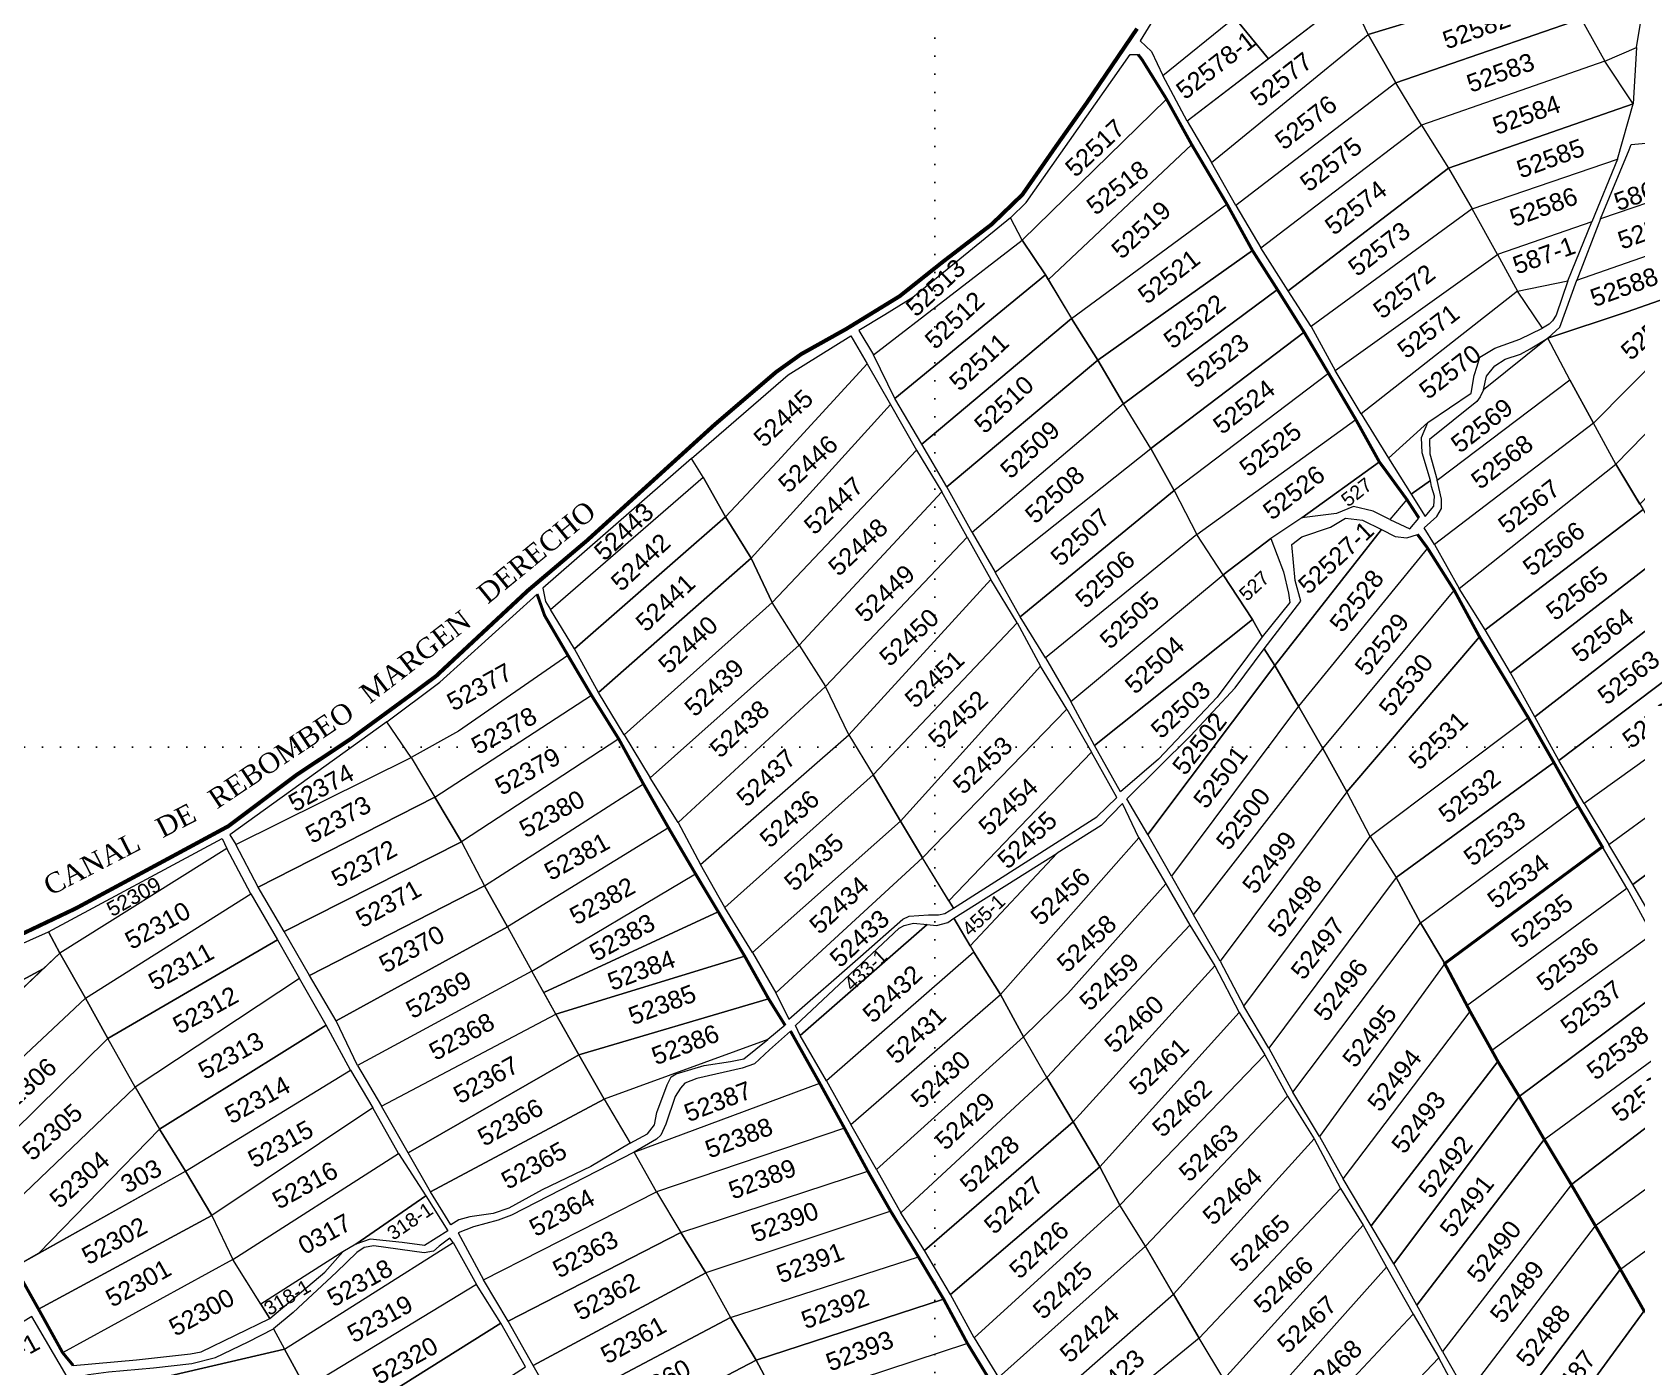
# Model space of a CAD drawing. Header units: millimetres. Extents: x 466933 to 471722, y 2222002 to 2227696.
# Drawn here: x 469094 to 470705, y 2224378 to 2225718 of the extents above; entities that cross this region are included whole.
import ezdxf

# ---------------------------------------------------------------- set-up
doc = ezdxf.new("R2010")
doc.units = ezdxf.units.MM
doc.header["$MEASUREMENT"] = 0
doc.linetypes.add('ACAD_ISO07W100', pattern=[3, 0, -3])
for name, color, linetype in [('cuentas', 7, 'Continuous'), ('limite de ejidos y pp', 7, 'Continuous'), ('Malla', 7, 'ACAD_ISO07W100'), ('principal', 144, 'Continuous')]:
    doc.layers.add(name, color=color, linetype=linetype)
doc.layers.add('parcelas', color=7, linetype='Continuous', lineweight=13)
doc.styles.add('style1', font='arial.ttf')
doc.styles.add('TIMESR', font='times.ttf')

msp = doc.modelspace()

# ---------------------------------------------------------------- linework, layer by layer
at = {"layer": 'limite de ejidos y pp', "lineweight": 5, "ltscale": 2, "const_width": 3}
for points in [[(470485.9, 2225229.9), (470473.7, 2225248.6), (470452.2, 2225278.1), (470446.2, 2225286.2), (470422.5, 2225328.8), (470395.2, 2225375.1), (470370.7, 2225416.4), (470343.8, 2225459.3), (470318.9, 2225498.3), (470293.2, 2225545), (470257.8, 2225604.8), (470232.5, 2225650.5), (470208, 2225690), (470204, 2225695.2)], [(470711.9, 2224433.9), (470688.1, 2224475.8), (470663, 2224519.4), (470638.9, 2224560.7), (470611.7, 2224606), (470586.5, 2224649.3), (470565.2, 2224684.3), (470559.2, 2224695.2), (470537.3, 2224734.5), (470534, 2224740.7), (470511.8, 2224782.7), (470511.8, 2224782.7), (470511.8, 2224782.7), (470511.8, 2224782.7), (470511.8, 2224782.7), (470670, 2224899.8), (470645.9, 2224940.7), (470621.4, 2224984.4), (470621.4, 2224984.4), (470595.7, 2225029.4), (470546.7, 2225110.7), (470521.4, 2225157.2), (470494.5, 2225199.8), (470484.4, 2225213.5)], [(469849.7, 2224720.7), (469833.1, 2224747.3), (469809.2, 2224790), (469782.5, 2224834.7), (469759.7, 2224872.8), (469732.6, 2224919), (469707.4, 2224963.1), (469682.7, 2225008.1), (469655.2, 2225052.2), (469631.7, 2225092), (469608.3, 2225132), (469600.7, 2225153.6)], [(470055.5, 2224363.9), (470032.7, 2224401.3), (470008.8, 2224445.8), (469983.6, 2224488.1), (469955.7, 2224534), (469932.7, 2224574.3), (469909.2, 2224617.5), (469884.5, 2224662.5), (469855.1, 2224714.9)], [(469135, 2224379.3), (469124.5, 2224392), (469100.4, 2224435.6), (469076.4, 2224478.2), (469053.7, 2224521.2), (469026.7, 2224566.5), (469000.1, 2224610), (468974.5, 2224653.6)]]:
    msp.add_lwpolyline(points, dxfattribs=at)
at = {"layer": 'Malla', "ltscale": 6}
for points in [[(470000, 2227485.3), (470000, 2223060.3)], [(467095.1, 2225000), (471544.2, 2225000)]]:
    msp.add_lwpolyline(points, dxfattribs=at)
at = {"layer": 'parcelas', "lineweight": 13}
for points in [[(470385.2, 2225806.8), (470381.9, 2225813.8), (470275.1, 2225787.7), (470245.4, 2225787.3), (470224.9, 2225739.5), (470206.1, 2225709), (470217.3, 2225698.2), (470229, 2225674), (470300.9, 2225732.2)], [(470435, 2225715.3), (470416.9, 2225753.6), (470600.9, 2225822.2), (470631.4, 2225774.8)], [(470300.9, 2225732.2), (470385.2, 2225806.8), (470416.9, 2225753.6), (470335, 2225691)], [(470462.7, 2225666.7), (470435, 2225715.3), (470631.4, 2225774.8), (470648.7, 2225731)], [(470704.3, 2225702.2), (470714.7, 2225765.2), (470648.7, 2225731), (470672.4, 2225688.4)], [(470435, 2225715.3), (470416.9, 2225753.6), (470253.1, 2225628.4), (470277.6, 2225586.9)], [(470253.1, 2225628.4), (470229, 2225674), (470300.9, 2225732.2), (470335, 2225691)], [(470488.5, 2225624.4), (470462.7, 2225666.7), (470648.7, 2225731), (470672.4, 2225688.4)], [(470302.1, 2225543.5), (470277.6, 2225586.9), (470435, 2225715.3), (470462.7, 2225666.7)], [(470672.4, 2225688.4), (470704.3, 2225702.2), (470700.9, 2225645.8)], [(470087.6, 2225508.9), (470076.1, 2225531.3), (470091.6, 2225546.7), (470196, 2225695.2), (470204, 2225695.2), (470208, 2225690), (470232.5, 2225650.5)], [(470700.9, 2225645.8), (470672.4, 2225688.4), (470488.5, 2225624.4), (470515.7, 2225581.1)], [(470488.5, 2225624.4), (470462.7, 2225666.7), (470302.1, 2225543.5), (470327.1, 2225501.2)], [(470113.9, 2225469.1), (470111, 2225474), (470087.6, 2225508.9), (470232.5, 2225650.5), (470257.8, 2225604.8)], [(470685.3, 2225590), (470700.9, 2225645.8), (470515.7, 2225581.1), (470539.4, 2225540.2)], [(470354.8, 2225457.9), (470327.1, 2225501.2), (470488.5, 2225624.4), (470515.7, 2225581.1)], [(470137.1, 2225430.1), (470137.1, 2225430.1), (470293.2, 2225545), (470293.2, 2225545), (470257.8, 2225604.8), (470113.9, 2225469.1)], [(470668.2, 2225530.1), (470696.9, 2225599.6), (470698.9, 2225604.8), (470717.4, 2225606.4), (470748.7, 2225557.6)], [(470564.8, 2225494.6), (470539.4, 2225540.2), (470685.3, 2225590), (470659.6, 2225527.1)], [(470377.6, 2225422.2), (470354.8, 2225457.9), (470515.7, 2225581.1), (470539.4, 2225540.2)], [(470772.9, 2225513.5), (470748.7, 2225557.6), (470668.2, 2225530.1), (470644.4, 2225468.6)], [(470293.2, 2225545), (470318.9, 2225498.3), (470163.7, 2225388.2), (470137.1, 2225430.1)], [(470564.8, 2225494.6), (470539.4, 2225540.2), (470377.6, 2225422.2), (470401.8, 2225377.9)], [(470087.6, 2225508.9), (470076.1, 2225531.3), (469978, 2225451.4), (469949.8, 2225434), (469923.6, 2225418), (469938.3, 2225393.8)], [(470635.5, 2225468), (470659.6, 2225527.1), (470564.8, 2225494.6), (470584.9, 2225457.7)], [(469959.9, 2225349.9), (469938.3, 2225393.8), (470087.6, 2225508.9), (470111, 2225474)], [(470615.4, 2225410.4), (470627.2, 2225421.6), (470644.4, 2225468.6), (470772.9, 2225513.5), (470797, 2225472.6), (470695, 2225436.9)], [(470189.5, 2225344.6), (470163.7, 2225388.2), (470318.9, 2225498.3), (470343.8, 2225459.3)], [(470427.9, 2225334.5), (470401.8, 2225377.9), (470564.8, 2225494.6), (470584.9, 2225457.7)], [(469986.8, 2225304.2), (469959.9, 2225349.9), (470111, 2225474), (470137.1, 2225430.1)], [(470695, 2225436.9), (470797, 2225472.6), (470799.8, 2225465), (470661.2, 2225325.2), (470637.5, 2225368.5), (470615.4, 2225410.4)], [(470216.8, 2225299.8), (470189.5, 2225344.6), (470343.8, 2225459.3), (470370.7, 2225416.4)], [(470495, 2225325.7), (470538.3, 2225355.4), (470541.5, 2225373), (470544.3, 2225382.3), (470547.1, 2225391.5), (470562, 2225400.3), (470587.3, 2225409.6), (470609.8, 2225420.4), (470584.9, 2225457.7), (470427.9, 2225334.5), (470455.2, 2225290), (470495, 2225325.7)], [(470635.5, 2225468), (470623.5, 2225433.4), (470619.9, 2225427.8), (470616.7, 2225424.6), (470609.8, 2225420.4), (470584.9, 2225457.7)], [(470683.7, 2225284.1), (470661.2, 2225325.2), (470799.8, 2225465), (470824.3, 2225428.1)], [(470012, 2225261.2), (469986.8, 2225304.2), (470137.1, 2225430.1), (470163.7, 2225388.2)], [(470707.7, 2225243.9), (470683.7, 2225284.1), (470824.3, 2225428.1), (470847.6, 2225388.6)], [(469789.9, 2225231), (469767.4, 2225270.8), (469755.7, 2225289.7), (469852.9, 2225373.5), (469915.8, 2225412.7), (469931.9, 2225384.6), (469842.2, 2225286.6)], [(470240.2, 2225257.6), (470216.8, 2225299.8), (470370.7, 2225416.4), (470395.2, 2225375.1)], [(470637.5, 2225368.5), (470615.4, 2225410.4), (470550.8, 2225358.6), (470547.5, 2225351.4), (470543.9, 2225347), (470496.6, 2225308.8), (470497, 2225294.4), (470504.2, 2225267.8)], [(470550.8, 2225358.6), (470553.6, 2225372.2), (470562, 2225382.7), (470572.4, 2225389.5), (470587.7, 2225394.3), (470597.7, 2225399.9), (470615.4, 2225410.4)], [(469815.6, 2225189.6), (469789.9, 2225231), (469842.2, 2225286.6), (469931.9, 2225384.6), (469955.6, 2225343.8)], [(470037.4, 2225215.5), (470012, 2225261.2), (470163.7, 2225388.2), (470189.5, 2225344.6)], [(470422.5, 2225328.8), (470395.2, 2225375.1), (470240.2, 2225257.6), (470262.9, 2225213.3)], [(470501.4, 2225203.2), (470491, 2225220), (470503.8, 2225231.3), (470508.6, 2225239.3), (470508.6, 2225248.9), (470504.2, 2225267.8), (470637.5, 2225368.5), (470661.2, 2225325.2)], [(469836.7, 2225145.1), (469815.6, 2225189.6), (469955.6, 2225343.8), (469981.5, 2225298.1), (469836.7, 2225145.1)], [(470216.8, 2225299.8), (470189.5, 2225344.6), (470037.4, 2225215.5), (470060.5, 2225175.6)], [(470289.4, 2225172.7), (470262.9, 2225213.3), (470422.5, 2225328.8), (470446.2, 2225286.2), (470368.3, 2225230.1), (470337.4, 2225209.2)], [(470497.4, 2225267.5), (470489.3, 2225295.2), (470488.5, 2225310.8), (470495, 2225325.7), (470455.2, 2225290), (470478.1, 2225253.9)], [(470683.7, 2225284.1), (470661.2, 2225325.2), (470501.4, 2225203.2), (470526.3, 2225159.3)], [(469863.7, 2225102.3), (469836.7, 2225145.1), (469981.5, 2225298.1), (470006.9, 2225256.2)], [(470085.6, 2225130.6), (470060.5, 2225175.6), (470216.8, 2225299.8), (470240.2, 2225257.6)], [(469767.4, 2225270.8), (469755.7, 2225289.7), (469606.6, 2225159.6), (469609.3, 2225146.1), (469614.3, 2225138)], [(470552.4, 2225117.6), (470526.3, 2225159.3), (470683.7, 2225284.1), (470711, 2225238.4)], [(469638.2, 2225098.7), (469614.3, 2225138), (469767.4, 2225270.8), (469789.9, 2225231)], [(470497.4, 2225267.5), (470478.1, 2225253.9), (470492.1, 2225231.4), (470501, 2225241.8), (470501.4, 2225251.9), (470498.6, 2225261.5)], [(470032.5, 2225210.8), (470006.9, 2225256.2), (469863.7, 2225102.3), (469890.4, 2225060.7)], [(470111.1, 2225089.5), (470085.6, 2225130.6), (470240.2, 2225257.6), (470262.9, 2225213.3)], [(470456.8, 2225228.4), (470476.8, 2225219.1), (470485.9, 2225229.9), (470473.6, 2225248.4)], [(469662.5, 2225054.6), (469638.2, 2225098.7), (469789.9, 2225231), (469815.6, 2225189.6)], [(470577.7, 2225074.6), (470552.4, 2225117.6), (470711, 2225238.4), (470734.8, 2225195.7)], [(470341.1, 2225081.9), (470330.6, 2225098.7), (470367.2, 2225146.5), (470361.6, 2225167.3), (470358.4, 2225203.4), (470368.4, 2225211.1), (470397.3, 2225220.7), (470412.1, 2225229.9), (470429.4, 2225227.9), (470448.3, 2225218.3)], [(470364.9, 2225040.9), (470341.1, 2225081.9), (470448.3, 2225218.3), (470461.9, 2225211.5), (470473.6, 2225209.9), (470484.4, 2225213.5), (470494.5, 2225199.8)], [(469913.8, 2225012.1), (469890.4, 2225060.7), (470032.5, 2225210.8), (470056.2, 2225168.2)], [(470289.4, 2225172.7), (470262.9, 2225213.3), (470111.1, 2225089.5), (470136.6, 2225045.8)], [(470289.4, 2225172.7), (470337.4, 2225209.2), (470349.9, 2225175.9), (470355.1, 2225154.6), (470356.3, 2225145), (470328.5, 2225110.7), (470318.7, 2225128.1)], [(470521.4, 2225157.2), (470494.5, 2225199.8), (470364.9, 2225040.9), (470389.6, 2224998.5)], [(469688.2, 2225012.3), (469662.5, 2225054.6), (469815.6, 2225189.6), (469836.7, 2225145.1)], [(470602.3, 2225030.4), (470577.7, 2225074.6), (470734.8, 2225195.7), (470758.1, 2225151.6)], [(470082.7, 2225124.8), (470056.2, 2225168.2), (469913.8, 2225012.1), (469938.1, 2224972.1)], [(470160.4, 2225001.5), (470136.6, 2225045.8), (470289.4, 2225172.7), (470318.7, 2225128.1)], [(469521.9, 2225015.9), (469474.2, 2224989.5), (469449.9, 2225025.4), (469503, 2225065), (469600.7, 2225153.6), (469608.3, 2225132), (469631.7, 2225092)], [(470413.4, 2224954.9), (470389.6, 2224998.5), (470521.4, 2225157.2), (470546.7, 2225110.7)], [(470626.4, 2224986.6), (470602.3, 2225030.4), (470758.1, 2225151.6), (470786.2, 2225107.4)], [(469863.7, 2225102.3), (469836.7, 2225145.1), (469688.2, 2225012.3), (469714.3, 2224969.1)], [(469965.5, 2224925.7), (469938.1, 2224972.1), (470082.7, 2225124.8), (470106.1, 2225081.2)], [(470186.2, 2224955.1), (470160.4, 2225001.5), (470318.7, 2225128.1), (470328.5, 2225110.7), (470283.5, 2225050), (470224.5, 2224987.9)], [(469742.2, 2224924.4), (469714.3, 2224969.1), (469863.7, 2225102.3), (469890.4, 2225060.7)], [(470437.1, 2224910.1), (470413.4, 2224954.9), (470546.7, 2225110.7), (470595.7, 2225029.4)], [(470651.7, 2224943.3), (470626.4, 2224986.6), (470786.2, 2225107.4), (470812.7, 2225058.9)], [(469655.2, 2225052.2), (469631.7, 2225092), (469521.9, 2225015.9), (469474.2, 2224989.5), (469498.2, 2224949.7)], [(470213.8, 2224912.1), (470192.8, 2224948), (470256.7, 2225011.1), (470301.6, 2225059.3), (470330.6, 2225098.7), (470341.1, 2225081.9)], [(470132.6, 2225038), (470106.1, 2225081.2), (469965.5, 2224925.7), (469987.6, 2224888.8)], [(469913.8, 2225012.1), (469890.4, 2225060.7), (469742.2, 2224924.4), (469764.7, 2224882.1)], [(470836, 2225018.5), (470812.7, 2225058.9), (470651.7, 2224943.3), (470676.6, 2224902.2)], [(469524.7, 2224904.7), (469498.2, 2224949.7), (469655.2, 2225052.2), (469682.7, 2225008.1)], [(470014.2, 2224845.7), (469987.6, 2224888.8), (470132.6, 2225038), (470157.1, 2224995)], [(470389.6, 2224998.5), (470364.9, 2225040.9), (470237.5, 2224870.3), (470259.5, 2224831.4)], [(469474.2, 2224989.5), (469449.9, 2225025.4), (469292.4, 2224911.9), (469298.5, 2224902.2)], [(470621.4, 2224984.4), (470595.7, 2225029.4), (470437.1, 2224910.1), (470462.9, 2224868.9)], [(469707.4, 2224963.1), (469682.7, 2225008.1), (469524.7, 2224904.7), (469547.9, 2224860.7)], [(469789.1, 2224838.9), (469764.7, 2224882.1), (469913.8, 2225012.1), (469938.1, 2224972.1)], [(470700.7, 2224862), (470676.6, 2224902.2), (470836, 2225018.5), (470860.1, 2224980.8)], [(469320.9, 2224859.4), (469298.5, 2224902.2), (469474.2, 2224989.5), (469498.2, 2224949.7)], [(470018.7, 2224838.4), (470162.7, 2224929.8), (470182.6, 2224949.3), (470157.1, 2224995), (470014.2, 2224845.7)], [(470286.4, 2224785), (470259.5, 2224831.4), (470389.6, 2224998.5), (470413.4, 2224954.9)], [(470645.9, 2224940.7), (470621.4, 2224984.4), (470462.9, 2224868.9), (470487.4, 2224823.5)], [(470728, 2224814.7), (470700.7, 2224862), (470860.1, 2224980.8), (470885.8, 2224934.3), (470808.7, 2224873.3)], [(469571.2, 2224819.4), (469547.9, 2224860.7), (469707.4, 2224963.1), (469732.6, 2224919)], [(469817, 2224793.9), (469789.1, 2224838.9), (469938.1, 2224972.1), (469965.5, 2224925.7)], [(469346.7, 2224814.8), (469320.9, 2224859.4), (469498.2, 2224949.7), (469524.7, 2224904.7)], [(470204.6, 2224908.8), (470188.2, 2224943.4), (470166.9, 2224921.4), (470122.9, 2224893.5), (470035.3, 2224800.5), (470039, 2224794), (470066, 2224751.7)], [(470437.1, 2224910.1), (470413.4, 2224954.9), (470286.4, 2224785), (470310.1, 2224739.9)], [(469987.6, 2224888.8), (469965.5, 2224925.7), (469817, 2224793.9), (469840.4, 2224753.3)], [(470511.8, 2224782.7), (470487.4, 2224823.5), (470645.9, 2224940.7), (470670, 2224899.8)], [(469759.7, 2224872.8), (469732.6, 2224919), (469571.2, 2224819.4), (469595.5, 2224775)], [(470089, 2224709), (470066, 2224751.7), (470204.6, 2224908.8), (470231.8, 2224862.7), (470231.8, 2224862.7), (470133.4, 2224752.5)], [(470335.2, 2224697.7), (470310.1, 2224739.9), (470437.1, 2224910.1), (470462.9, 2224868.9)], [(469121.6, 2224793), (469110.2, 2224814.6), (469284.5, 2224908.3), (469289.2, 2224898.2)], [(469313.5, 2224852.7), (469289.2, 2224898.2), (469121.6, 2224793), (469147.4, 2224747.8)], [(469372.2, 2224770.8), (469346.7, 2224814.8), (469524.7, 2224904.7), (469547.9, 2224860.7)], [(470035.3, 2224800.5), (470019.2, 2224828.2), (470122.9, 2224893.5)], [(470694.6, 2224858.2), (470670, 2224899.8), (470511.8, 2224782.7), (470534, 2224740.7)], [(470018.7, 2224838.4), (469987.6, 2224888.8), (469840.4, 2224753.3), (469853.5, 2224726.8), (469925.5, 2224789.8), (469967.8, 2224827.1), (469974.1, 2224830.3), (469993.5, 2224831.6), (470003.8, 2224831.6), (470010.1, 2224833), (470010.1, 2224833)], [(469398.9, 2224725.2), (469372.2, 2224770.8), (469547.9, 2224860.7), (469571.2, 2224819.4)], [(470112.5, 2224668.3), (470089, 2224709), (470133.4, 2224752.5), (470231.8, 2224862.7), (470255.9, 2224821.1)], [(470487.4, 2224823.5), (470462.9, 2224868.9), (470335.2, 2224697.7), (470359.3, 2224653.5)], [(469170, 2224707.4), (469147.4, 2224747.8), (469313.5, 2224852.7), (469340.2, 2224806.3)], [(470559.2, 2224695.2), (470537.3, 2224734.5), (470534, 2224740.7), (470694.6, 2224858.2), (470719.9, 2224811.7)], [(469619.4, 2224732), (469607.5, 2224753.5), (469782.5, 2224834.7), (469809.2, 2224790)], [(469891.4, 2224664.9), (469864.8, 2224710.3), (469992.2, 2224821.9), (470001.7, 2224821), (470012.9, 2224823.7), (470019.2, 2224828.2), (470039, 2224794)], [(468952.2, 2224695.1), (468933.9, 2224728.8), (468933.6, 2224741.2), (469038, 2224782.4), (469110.2, 2224814.6), (469121.6, 2224793), (469105, 2224777.3)], [(469420.6, 2224680.4), (469398.9, 2224725.2), (469571.2, 2224819.4), (469595.5, 2224775)], [(469864.8, 2224710.3), (469860.2, 2224720.5), (469964.2, 2224818.1), (469969.2, 2224820.8), (469978.6, 2224823.1), (469992.2, 2224821.9)], [(470139, 2224623.7), (470112.5, 2224668.3), (470255.9, 2224821.1), (470281, 2224780.3)], [(470386.2, 2224609.1), (470359.3, 2224653.5), (470487.4, 2224823.5), (470511.8, 2224782.7)], [(469197.3, 2224658.4), (469170, 2224707.4), (469340.2, 2224806.3), (469362.3, 2224767.6)], [(470745.6, 2224767.5), (470719.9, 2224811.7), (470559.2, 2224695.2), (470565.2, 2224684.3), (470586.5, 2224649.3)], [(469147.4, 2224747.8), (469121.6, 2224793), (468974.5, 2224653.6), (469000.1, 2224610)], [(469642.6, 2224691), (469619.4, 2224732), (469809.2, 2224790), (469833.1, 2224747.3)], [(470066, 2224751.7), (470039, 2224794), (469891.4, 2224664.9), (469915.7, 2224621.2)], [(470165.6, 2224578.7), (470139, 2224623.7), (470281, 2224780.3), (470305.5, 2224733.5)], [(470537.3, 2224734.5), (470511.8, 2224782.7), (470386.2, 2224609.1), (470410, 2224566.7)], [(468974.5, 2224653.6), (468952.2, 2224695.1), (469105, 2224777.3)], [(469388.9, 2224720.9), (469362.3, 2224767.6), (469197.3, 2224658.4), (469221.6, 2224616.3)], [(469619.4, 2224732), (469595.5, 2224775), (469420.6, 2224680.4), (469444.5, 2224639.4)], [(470771.3, 2224723.2), (470745.6, 2224767.5), (470586.5, 2224649.3), (470611.7, 2224606)], [(469026.7, 2224566.5), (469000.1, 2224610), (469147.4, 2224747.8), (469170, 2224707.4)], [(469941.3, 2224575.8), (469915.7, 2224621.2), (470066, 2224751.7), (470089, 2224709)], [(469471.2, 2224592.6), (469444.5, 2224639.4), (469619.4, 2224732), (469642.6, 2224691)], [(470185.8, 2224540), (470165.6, 2224578.7), (470305.5, 2224733.5), (470331.3, 2224690.9)], [(470437.9, 2224519.2), (470410, 2224566.7), (470537.3, 2224734.5), (470565.2, 2224684.3)], [(469413.6, 2224675.7), (469388.9, 2224720.9), (469221.6, 2224616.3), (469247.8, 2224574.2)], [(470638.9, 2224560.7), (470611.7, 2224606), (470771.3, 2224723.2), (470795.8, 2224680.3)], [(469197.3, 2224658.4), (469170, 2224707.4), (469026.7, 2224566.5), (469053.7, 2224521.2)], [(469694.1, 2224602.2), (469711.5, 2224611.8), (469718.7, 2224620.8), (469721, 2224633), (469731.3, 2224660.9), (469735.4, 2224669), (469740.3, 2224672.1), (469768.3, 2224680.2), (469794.8, 2224684.3), (469808.3, 2224687), (469832.3, 2224706.5), (469832.3, 2224706.5), (469832.3, 2224706.5), (469668.2, 2224646.6)], [(469884.5, 2224662.5), (469855.1, 2224714.9), (469834, 2224696), (469819.1, 2224682), (469806.5, 2224677.5), (469761, 2224667.2), (469748.9, 2224662.7), (469744.8, 2224657.7), (469739.4, 2224649.2), (469730, 2224621.3), (469725, 2224610.5), (469720.5, 2224606.4), (469698.1, 2224593.2)], [(470112.5, 2224668.3), (470089, 2224709), (469941.3, 2224575.8), (469965.7, 2224532.4)], [(469493.7, 2224553.6), (469471.2, 2224592.6), (469642.6, 2224691), (469668.2, 2224646.6)], [(470211.6, 2224498.9), (470185.8, 2224540), (470331.3, 2224690.9), (470354, 2224649.4)], [(470460.6, 2224481.2), (470437.9, 2224519.2), (470565.2, 2224684.3), (470586.5, 2224649.3)], [(469274.2, 2224529.6), (469247.8, 2224574.2), (469413.6, 2224675.7), (469436, 2224637.8)], [(469989.6, 2224494.6), (469965.7, 2224532.4), (470112.5, 2224668.3), (470139, 2224623.7)], [(470663, 2224519.4), (470638.9, 2224560.7), (470795.8, 2224680.3), (470822.3, 2224635)], [(469076.4, 2224478.2), (469053.7, 2224521.2), (469197.3, 2224658.4), (469221.6, 2224616.3), (469100.7, 2224491.9)], [(469720.6, 2224553.6), (469698.1, 2224593.2), (469884.5, 2224662.5), (469909.2, 2224617.5)], [(469461.5, 2224591.8), (469436, 2224637.8), (469274.2, 2224529.6), (469295.4, 2224485.4)], [(469514.1, 2224520.4), (469493.7, 2224553.6), (469668.2, 2224646.6), (469694.1, 2224602.2), (469654.7, 2224579), (469605.7, 2224555.5), (469572.4, 2224537), (469556.6, 2224531.9), (469533.1, 2224528.5), (469522.2, 2224525.4)], [(470239.6, 2224450.8), (470211.6, 2224498.9), (470354, 2224649.4), (470380.6, 2224606.7)], [(470483.7, 2224439.7), (470460.6, 2224481.2), (470586.5, 2224649.3), (470611.7, 2224606)], [(470846.8, 2224591.9), (470822.3, 2224635), (470663, 2224519.4), (470688.1, 2224475.8)], [(470015.7, 2224450.5), (469989.6, 2224494.6), (470139, 2224623.7), (470165.6, 2224578.7)], [(469247.8, 2224574.2), (469221.6, 2224616.3), (469100.7, 2224491.9)], [(469932.7, 2224574.3), (469909.2, 2224617.5), (469720.6, 2224553.6), (469744.9, 2224512.7)], [(470265.2, 2224406.7), (470239.6, 2224450.8), (470380.6, 2224606.7), (470407.1, 2224556.9)], [(470509.5, 2224393.3), (470483.7, 2224439.7), (470611.7, 2224606), (470638.9, 2224560.7)], [(469323.4, 2224440.7), (469295.4, 2224485.4), (469461.5, 2224591.8), (469488.9, 2224549.4), (469418.7, 2224501.1), (469405.9, 2224493.4)], [(469720.6, 2224553.6), (469698.1, 2224593.2), (469575.1, 2224530), (469561.6, 2224525), (469536.9, 2224518.4), (469521.5, 2224512.3), (469546.9, 2224465.1)], [(470711.9, 2224433.9), (470688.1, 2224475.8), (470846.8, 2224591.9), (470868.5, 2224554.1)], [(469100.4, 2224435.6), (469076.4, 2224478.2), (469247.8, 2224574.2), (469274.2, 2224529.6)], [(469770.2, 2224472.3), (469744.9, 2224512.7), (469932.7, 2224574.3), (469955.7, 2224534)], [(470039.5, 2224406.8), (470015.7, 2224450.5), (470165.6, 2224578.7), (470185.8, 2224540)], [(470290, 2224365.5), (470265.2, 2224406.7), (470407.1, 2224556.9), (470429.8, 2224520.1)], [(470663, 2224519.4), (470638.9, 2224560.7), (470509.5, 2224393.3), (470533.9, 2224350.3)], [(469511.3, 2224514.2), (469487.8, 2224499.6), (469465.4, 2224502.7), (469433.3, 2224506.1), (469418.7, 2224501.1), (469418.7, 2224501.1), (469488.9, 2224549.4)], [(469571.7, 2224423.7), (469546.9, 2224465.1), (469720.6, 2224553.6), (469744.9, 2224512.7)], [(470211.6, 2224498.9), (470185.8, 2224540), (470039.5, 2224406.8), (470064, 2224367.1)], [(469124.5, 2224392), (469100.4, 2224435.6), (469274.2, 2224529.6), (469295.4, 2224485.4)], [(469983.6, 2224488.1), (469955.7, 2224534), (469770.2, 2224472.3), (469794.9, 2224427.5)], [(469516.4, 2224502.5), (469513.3, 2224507.1), (469502.5, 2224499), (469496.7, 2224494), (469487.4, 2224492.1), (469436.8, 2224499.4), (469427.2, 2224497.5), (469419.9, 2224492.5), (469399.4, 2224472.8), (469355.8, 2224432.2), (469336, 2224416.1), (469347.1, 2224395.7)], [(469596.8, 2224379.2), (469571.7, 2224423.7), (469744.9, 2224512.7), (469770.2, 2224472.3)], [(470315.2, 2224322.8), (470290, 2224365.5), (470429.8, 2224520.1), (470453.5, 2224477.9)], [(470560.1, 2224306.3), (470533.9, 2224350.3), (470663, 2224519.4), (470688.1, 2224475.8)], [(469405.9, 2224493.4), (469323.4, 2224440.7), (469332.5, 2224426.2), (469387.8, 2224472.9)], [(469368.5, 2224356.3), (469347.1, 2224395.7), (469516.4, 2224502.5), (469539.9, 2224460.4)], [(470239.6, 2224450.8), (470211.6, 2224498.9), (470064, 2224367.1), (470089.6, 2224319.4)], [(469124.5, 2224392), (469135, 2224379.3), (469198.8, 2224384.8), (469253, 2224390.9), (469263.7, 2224392.9), (469332.5, 2224426.2), (469295.4, 2224485.4)], [(469820.8, 2224384.6), (469794.9, 2224427.5), (469983.6, 2224488.1), (470008.8, 2224445.8)], [(470339.5, 2224280.9), (470315.2, 2224322.8), (470453.5, 2224477.9), (470480.1, 2224430.8)], [(470585.3, 2224260.2), (470560.1, 2224306.3), (470688.1, 2224475.8), (470711.9, 2224433.9)], [(469564.3, 2224421.8), (469539.9, 2224460.4), (469368.5, 2224356.3), (469394.3, 2224314.8)], [(469621.5, 2224335.6), (469596.8, 2224379.2), (469770.2, 2224472.3), (469794.9, 2224427.5)], [(469844.7, 2224339.4), (469820.8, 2224384.6), (470008.8, 2224445.8), (470032.7, 2224401.3)], [(470112.1, 2224281.1), (470089.6, 2224319.4), (470239.6, 2224450.8), (470265.2, 2224406.7)], [(468935, 2224318.1), (468988.1, 2224332.6), (469026.9, 2224341.6), (469054.6, 2224347.4), (469087.3, 2224349.8), (469104.6, 2224353.6), (469129.1, 2224367.7), (469093.7, 2224428.3), (468927.9, 2224328.1)], [(469645.9, 2224293.1), (469621.5, 2224335.6), (469794.9, 2224427.5), (469820.8, 2224384.6)], [(470363, 2224236.6), (470339.5, 2224280.9), (470480.1, 2224430.8), (470505.9, 2224386.8)], [(470608.3, 2224220), (470585.3, 2224260.2), (470711.9, 2224433.9), (470737, 2224388.6)], [(469150.1, 2224349.6), (469140.5, 2224367.7), (469150.6, 2224370), (469170.7, 2224372.9), (469215.6, 2224376.7), (469254.2, 2224381), (469278, 2224387.1), (469310.7, 2224402.8), (469336, 2224416.1), (469347.1, 2224395.7)], [(469589.1, 2224377.7), (469564.3, 2224421.8), (469394.3, 2224314.8), (469422.5, 2224270.6)], [(469175.1, 2224307.6), (469150.1, 2224349.6), (469347.1, 2224395.7), (469368.5, 2224356.3), (469322.1, 2224342.9)], [(470085.9, 2224314.2), (470032.7, 2224401.3), (469844.7, 2224339.4), (469871, 2224293.7), (469897.4, 2224254)], [(470290, 2224365.5), (470265.2, 2224406.7), (470112.1, 2224281.1), (470141.9, 2224231.9)], [(469671, 2224248.6), (469645.9, 2224293.1), (469820.8, 2224384.6), (469844.7, 2224339.4)], [(470530.4, 2224341), (470505.9, 2224386.8), (470363, 2224236.6), (470389.1, 2224191.2)]]:
    msp.add_lwpolyline(points, close=True, dxfattribs=at)
msp.add_lwpolyline([(470473.7, 2225248.6), (470456.8, 2225228.4), (470439.8, 2225236.9), (470420.1, 2225241.3), (470403.3, 2225234.5), (470368.3, 2225230.1), (470446.2, 2225286.2), (470473.7, 2225248.6)], dxfattribs=at)
at = {"layer": 'parcelas', "lineweight": 13, "ltscale": 2}
for points in [[(470237.5, 2224870.3), (470213.8, 2224912.1), (470341.1, 2225081.9), (470364.9, 2225040.9)], [(469607.5, 2224753.5), (469595.5, 2224775), (469759.7, 2224872.8), (469782.5, 2224834.7)], [(469668.2, 2224646.6), (469642.6, 2224691), (469833.1, 2224747.3), (469849.7, 2224720.7), (469849.7, 2224720.7), (469832.3, 2224706.5)]]:
    msp.add_lwpolyline(points, close=True, dxfattribs=at)
at = {"layer": 'principal', "lineweight": 5, "ltscale": 2}
msp.add_lwpolyline([(470203, 2225721.2, 4, 4, 0), (470153, 2225647.5, 4, 4, 0), (470121.7, 2225603.2, 4, 4, 0), (470087.9, 2225554.6, 4, 4, 0), (470057, 2225524.7, 4, 4, 0), (470007.9, 2225487, 4, 4, 0), (469964.7, 2225452.6, 4, 4, 0), (469910.9, 2225419.6, 4, 4, 0), (469865.8, 2225394.4, 4, 4, 0), (469840.6, 2225376.4, 4, 4, 0), (469778.9, 2225323.6, 4, 4, 0), (469650.4, 2225206.9, 4, 4, 0), (469591.5, 2225157.1, 4, 4, 0), (469499.3, 2225071.2, 4, 4, 0), (469477.9, 2225055.2, 4, 4, 0), (469413.2, 2225007.8, 4, 4, 0), (469359.4, 2224972.1, 4, 4, 0), (469290.9, 2224920.6, 4, 4, 0), (469227, 2224886.1, 4, 4, 0), (469137.7, 2224838, 4, 4, 0), (469070.2, 2224805.9, 4, 4, 0)], format="xyseb", dxfattribs=at)

# ---------------------------------------------------------------- texts
at = {"layer": 'cuentas', "width": 47.435, "attachment_point": 1, "style": 'style1'}
for s, insert, char_height, rotation in [('52582', (470507.7, 2225717.1), 18, 20), ('52578-1', (470240.1, 2225663.3), 18, 38), ('52577', (470314.7, 2225655.8), 18, 38), ('52583', (470531.8, 2225673.6), 18, 20), ('52576', (470339.3, 2225612.7), 18, 38), ('52584', (470557.9, 2225631.2), 18, 20), ('52517', (470128.9, 2225584.2), 18, 43), ('52575', (470364.4, 2225570.6), 18, 38), ('52585', (470582, 2225587.5), 18, 20), ('52518', (470150.2, 2225547.2), 18, 38), ('586-1', (470679.7, 2225554.8), 18, 20), ('52574', (470389.4, 2225527.1), 18, 38), ('52586', (470575.1, 2225538.8), 18, 20), ('52519', (470175.3, 2225502), 18, 43), ('52587', (470683.5, 2225516.1), 18, 20), ('52573', (470412.8, 2225485.7), 18, 38), ('587-1', (470578.1, 2225491.1), 18, 20), ('52513', (469968.9, 2225444), 18, 43), ('52521', (470201.8, 2225457.9), 18, 38), ('52572', (470437.9, 2225443), 18, 38), ('52588', (470655.9, 2225458.4), 18, 20), ('52512', (469988, 2225411.3), 18, 43), ('52522', (470227.5, 2225412.9), 18, 38), ('52571', (470462.2, 2225403.1), 18, 38), ('52589', (470686.6, 2225400.6), 18, 42), ('52511', (470012.6, 2225369.4), 18, 43), ('52523', (470250.9, 2225373.4), 18, 38), ('52570', (470484, 2225362.3), 18, 38), ('52510', (470037.6, 2225326.7), 18, 43), ('52524', (470277.2, 2225327.2), 18, 38), ('52445', (469816.1, 2225313), 18, 43), ('52569', (470515.9, 2225308.4), 18, 38), ('52446', (469840.9, 2225267.1), 18, 43), ('52509', (470063.7, 2225281.4), 18, 43), ('52525', (470303.6, 2225284.5), 18, 38), ('52568', (470536.2, 2225272), 18, 38), ('52508', (470088.6, 2225236.2), 18, 43), ('52526', (470327.2, 2225241.1), 18, 38), ('52447', (469866.7, 2225225.2), 18, 43), ('527', (470406.1, 2225251.4), 14, 38), ('52567', (470563.3, 2225227.1), 18, 38), ('52443', (469656, 2225199), 18, 43), ('52507', (470114.2, 2225193.5), 18, 43), ('52448', (469891.1, 2225183.6), 18, 43), ('52527-1', (470362.7, 2225165.4), 18, 43), ('52566', (470588.1, 2225184.7), 18, 38), ('52442', (469672.9, 2225168.4), 18, 43), ('52506', (470139.1, 2225151.3), 18, 43), ('52441', (469697.8, 2225127.8), 18, 43), ('52449', (469918.2, 2225137), 18, 43), ('527', (470303.8, 2225155.8), 14, 43), ('52528', (470394.7, 2225124.9), 18, 52), ('52565', (470611.5, 2225140.1), 18, 38), ('52505', (470163.6, 2225110.4), 18, 43), ('52450', (469942.4, 2225093), 18, 43), ('52564', (470637.2, 2225097.9), 18, 38), ('52440', (469720.5, 2225085.6), 18, 43), ('52529', (470420, 2225081.2), 18, 52), ('52504', (470188.8, 2225065.2), 18, 43), ('52439', (469746.7, 2225042.5), 18, 43), ('52451', (469967.9, 2225051), 18, 43), ('52530', (470444.2, 2225040.4), 18, 52), ('52563', (470663.2, 2225055.5), 18, 38), ('52377', (469508, 2225051.3), 18, 29), ('52452', (469991.4, 2225010.7), 18, 43), ('52503', (470214.9, 2225020.5), 18, 43), ('52378', (469532.6, 2225007.5), 18, 29), ('52438', (469772.2, 2225001.1), 18, 43), ('52562', (470688, 2225011.9), 18, 38), ('52502', (470236.9, 2224981.5), 18, 52), ('52531', (470473.8, 2224988.8), 18, 44), ('52453', (470016.2, 2224964.6), 18, 43), ('52379', (469556.3, 2224966.6), 18, 29), ('52437', (469799, 2224951.9), 18, 43), ('52501', (470258, 2224947.9), 18, 52), ('52374', (469348.9, 2224950.1), 18, 29), ('52532', (470503.5, 2224936.6), 18, 38), ('52454', (470041.9, 2224923), 18, 43), ('52500', (470280.8, 2224906.1), 18, 52), ('52373', (469366.1, 2224918.3), 18, 29), ('52380', (469580.7, 2224923.9), 18, 29), ('52436', (469822.3, 2224910.8), 18, 43), ('52455', (470060.9, 2224889.6), 18, 43), ('52533', (470528.7, 2224893.7), 18, 38), ('52381', (469605.7, 2224881.1), 18, 29), ('52435', (469846.8, 2224867.3), 18, 43), ('52499', (470307.1, 2224862.2), 18, 52), ('52372', (469392.1, 2224874), 18, 29), ('52456', (470094.2, 2224832.9), 18, 43), ('52534', (470552.5, 2224850.9), 18, 38), ('52309', (469166.8, 2224842.3), 15, 29), ('52371', (469416.6, 2224833.7), 18, 29), ('52382', (469631.2, 2224836.5), 18, 29), ('52434', (469872.1, 2224824.1), 18, 43), ('52498', (470332.7, 2224818.4), 18, 52), ('455-1', (470025.8, 2224819.4), 14, 43), ('52535', (470576.2, 2224811), 18, 38), ('52310', (469184.9, 2224811.9), 18, 29), ('52383', (469651.2, 2224799.9), 18, 29), ('52433', (469892.6, 2224790.7), 18, 43), ('52458', (470120.6, 2224785.7), 18, 43), ('52497', (470355.8, 2224776.1), 18, 52), ('52370', (469439.9, 2224788.2), 18, 29), ('52311', (469208.4, 2224770.6), 18, 29), ('52536', (470602, 2224767.6), 18, 38), ('52384', (469669.5, 2224771.9), 18, 21), ('433-1', (469907.4, 2224764.4), 14, 43), ('52432', (469925.6, 2224735), 18, 43), ('52459', (470143.2, 2224747.2), 18, 43), ('52496', (470378.8, 2224734.3), 18, 52), ('52369', (469466.9, 2224742.4), 18, 29), ('52537', (470625.9, 2224724.2), 18, 38), ('52312', (469232.9, 2224727), 18, 29), ('52385', (469690.4, 2224737.3), 18, 21), ('52460', (470168.2, 2224704.7), 18, 43), ('52368', (469490.1, 2224700.4), 18, 29), ('52431', (469949.5, 2224693.8), 18, 43), ('52495', (470407.6, 2224687.9), 18, 52), ('52386', (469713.6, 2224697.2), 18, 21), ('52538', (470652.3, 2224678.9), 18, 38), ('52313', (469258.5, 2224681.3), 18, 29), ('52461', (470193.2, 2224661.9), 18, 43), ('52306', (469056.2, 2224642.9), 18, 42), ('52367', (469514.6, 2224657), 18, 29), ('52430', (469974, 2224649.1), 18, 43), ('52494', (470432.7, 2224643.6), 18, 52), ('52314', (469285.1, 2224636.8), 18, 29), ('52539', (470677.3, 2224636.6), 18, 38), ('52387', (469746.3, 2224640.1), 18, 21), ('52429', (469998.5, 2224607.4), 18, 43), ('52462', (470216.3, 2224620.3), 18, 43), ('52493', (470456.8, 2224601.5), 18, 52), ('52305', (469082.1, 2224597), 18, 42), ('52366', (469538.9, 2224614.3), 18, 29), ('52315', (469308.2, 2224592.5), 18, 29), ('52388', (469767.4, 2224603.6), 18, 21), ('52463', (470243, 2224575.5), 18, 43), ('52365', (469562.6, 2224571.1), 18, 29), ('52428', (470023.2, 2224564.2), 18, 43), ('52492', (470483.9, 2224556.7), 18, 52), ('52304', (469109.4, 2224549.2), 18, 42), ('303', (469180.5, 2224567.1), 18, 29), ('52316', (469332.8, 2224551.2), 18, 29), ('52389', (469790.9, 2224562.3), 18, 21), ('52464', (470266.9, 2224532), 18, 43), ('52364', (469590.7, 2224523.6), 18, 29), ('52427', (470047.4, 2224523), 18, 43), ('52491', (470505.3, 2224517.4), 18, 52), ('318-1', (469448.5, 2224515.9), 14, 34.0924), ('52390', (469813.4, 2224519.2), 18, 21), ('52302', (469141.5, 2224495.4), 18, 29), ('0317', (469358.7, 2224505.5), 18, 29), ('52426', (470072.7, 2224478.1), 18, 43), ('52465', (470294.7, 2224484.7), 18, 43), ('52490', (470532.7, 2224471.6), 18, 52), ('52363', (469614.2, 2224482), 18, 29), ('52391', (469839, 2224478.2), 18, 21), ('52301', (469165.5, 2224452.8), 18, 29), ('52318', (469387.8, 2224453.1), 18, 29), ('52425', (470096.4, 2224437.5), 18, 43), ('52466', (470318.2, 2224443), 18, 43), ('52489', (470555.7, 2224431.3), 18, 52), ('318-1', (469324.8, 2224440.8), 14, 30.6144), ('52362', (469635.6, 2224439.4), 18, 29), ('52300', (469229, 2224423.6), 18, 29), ('52319', (469408.1, 2224417), 18, 29), ('52392', (469863.9, 2224432.2), 18, 21), ('52467', (470341.8, 2224403.3), 18, 43), ('52361', (469662.4, 2224395.8), 18, 29), ('52424', (470123.5, 2224393.9), 18, 43), ('52488', (470582, 2224387.1), 18, 52), ('52252-1', (469013.8, 2224367.6), 18, 29), ('52393', (469888.6, 2224389.8), 18, 21), ('52320', (469433.4, 2224375.2), 18, 29), ('52423', (470148.8, 2224349.4), 18, 43), ('52468', (470367.1, 2224359.2), 18, 43), ('52487', (470607.6, 2224341.3), 18, 52), ('52360', (469686.9, 2224352.7), 18, 29)]:
    msp.add_mtext(s, dxfattribs=dict(at, insert=insert, char_height=char_height, rotation=rotation))
at = {"layer": 'principal', "color": 7, "style": 'TIMESR'}
for s, rotation, p in [('DERECHO', 39.3161, (469551.1, 2225142.8)), ('MARGEN ', 37.6863, (469432.9, 2225042.8)), ('REBOMBEO', 33.7088, (469279.3, 2224937.2)), ('CANAL   DE ', 27.2518, (469112.1, 2224850.3))]:
    msp.add_text(s, height=20, rotation=rotation, dxfattribs=at).set_placement(p)

doc.saveas('drawing.dxf')
